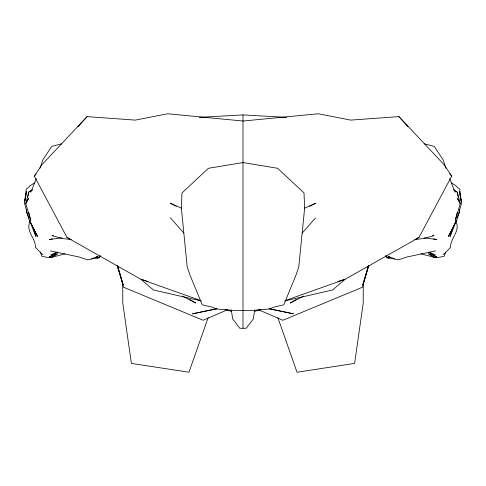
<?xml version="1.0" encoding="UTF-8"?>
<svg xmlns="http://www.w3.org/2000/svg" width="486" height="486" viewBox="0 0 486 486"><rect width="100%" height="100%" fill="white"/><g stroke="black" fill="none" stroke-linecap="round" stroke-linejoin="round"><path stroke-width="0.73" d="M363.236 284.28L363.218 303.082L354.616 363.413L297.025 372.227L277.846 317.619M181.369 208.123L181.977 192.948L208.439 168.278L243 162.573L277.561 168.278L304.023 192.948L304.631 208.123L298.799 266.85L295.944 275.276L283.769 304.837L274.238 307.037L269.396 308.987L250.63 310.615L235.37 310.615L216.604 308.987L211.762 307.037L202.231 304.837L190.056 275.276L187.201 266.85L181.369 208.123L170.288 203.215L176.369 206.35M254.731 309.934L253.291 318.95L246.226 328.257L239.774 328.257L232.709 318.95L231.269 309.934M26.493 209.758L26.268 211.878L28.978 217.977M57.403 252.732L57.251 254.208L51.139 257.483L48.91 257.677L41.851 256.335L40.381 252.027M24.822 201.222L26.244 189.042L28.85 187.244L29.579 186.077L34.457 182.961M24.895 201.228L26.615 191.259L24.3 202.589L28.966 219.453L37.531 236.415L29.318 220.043L35.964 236.5L33.607 229.55M30.041 221.397C25.321 231.269 35.709 237.897 35.454 247.307L41.577 253.71L42.956 254.536M27.738 197.249L28.796 192.073L32.55 189.753M457.198 212.485L455.285 220.377L460.236 203.646L457.205 192.073L453.45 189.753M368.51 266.152L362.501 287.214L282.846 320.274L258.801 309.874M366.359 272.543L362.781 284.851L368.91 265.392M366.778 271.091L368.254 266.024M452.393 229.55L450.036 236.5L456.682 220.043L448.469 236.415L457.034 219.453L461.7 202.589L459.385 191.259L461.105 201.228M445.619 252.027L444.149 256.335L437.09 257.677L434.861 257.483L420.937 253.844M40.01 168.223L42.889 159.851L51.716 146.426L61.752 143.82M208.154 317.619L188.975 372.227L131.384 363.413L122.782 303.082L122.764 284.28M30.879 192.213L36.31 178.635M457.022 217.977L459.732 211.878L459.507 209.758M100.231 256.031L99.047 257.562L98.294 257.112L95.894 257.058L98.026 256.754L93.646 257.926L91.38 259.172L87.431 259.791L79.279 257.039L50.453 250.922M285.136 300.609L345.127 279.262L418.95 237.52L451.719 176.078L443.973 164.578L398.939 116.628L350.679 120.109L318.312 113.773L243 121.032L167.688 113.773L135.321 120.109L87.061 116.628L42.027 164.578L34.281 176.078L67.05 237.52L140.873 279.262L200.864 300.609M99.472 256.985L100.11 255.855M99.381 256.991L100.043 255.861M302.195 233.073L315.542 217.886M34.281 176.078L36.292 173.818M78.009 126.822L87.061 116.628M56.115 254.318L51.139 257.483L49.754 257.143L51.139 257.483L65.063 253.844M56.631 252.507L49.28 257.124L57.494 252.362M32.027 190.099L28.796 192.073L25.764 203.646L30.715 220.377L28.802 212.485M443.044 254.536L444.423 253.71L450.546 247.307C450.291 237.897 460.679 231.269 455.959 221.397M296.096 299.57L290.276 303.021L303.671 296.077M309.631 206.35L315.712 203.215L304.631 208.123M50.672 254.901L57.227 252.04M227.199 309.874L203.154 320.274L123.499 287.214L117.491 266.152M394.504 258.752L388.836 258.455L386.978 257.938M416.138 238.547L418.95 237.52M254.427 311.532L260.854 309.248M337.879 281.479L345.127 279.262L332.57 289.978L284.851 300.925M99.023 257.938L97.164 258.455L91.496 258.752M435.547 250.922L406.721 257.039L398.569 259.791L394.62 259.172L392.354 257.926L387.974 256.754L390.106 257.058L387.707 257.112L386.953 257.562L385.769 256.031M215.918 308.835L192.492 313.847L217.005 308.81M52.458 238.924L49.232 239.489L61.953 237.848M414.716 239.659L424.466 238.304L434.071 235.649L432.552 235.692M199.284 117.351L243 114.915L286.716 117.351M53.448 235.692L51.929 235.649L61.534 238.304L71.284 239.659M424.047 237.848L436.768 239.489L433.542 238.924M268.995 308.81L293.508 313.847L270.082 308.835M201.149 300.925L153.43 289.978L140.873 279.262L148.121 281.479M424.248 143.82L434.284 146.426L443.111 159.851L445.99 168.223M225.146 309.248L231.573 311.532M67.05 237.52L69.863 238.547M428.774 252.04L435.328 254.901M182.329 296.077L195.724 303.021L189.905 299.57M428.506 252.362L436.72 257.124L429.369 252.507M453.973 190.099L457.205 192.073L458.262 197.249M429.885 254.318L434.861 257.483L436.246 257.143L434.861 257.483L428.749 254.208L428.597 252.732M451.543 182.961L456.421 186.077L457.15 187.244L459.756 189.042L461.178 201.222M398.939 116.628L407.991 126.822M449.708 173.818L451.719 176.078M170.458 217.886L183.805 233.073M385.957 255.861L386.619 256.991M385.89 255.855L386.528 256.985M449.69 178.635L455.121 192.213M117.09 265.392L123.219 284.851L119.641 272.543M117.746 266.024L119.222 271.091M243 114.915L243 328.257M25.861 203.403L28.528 198.452L25.861 203.403M460.139 203.403L457.472 198.452L460.139 203.403"/></g></svg>
